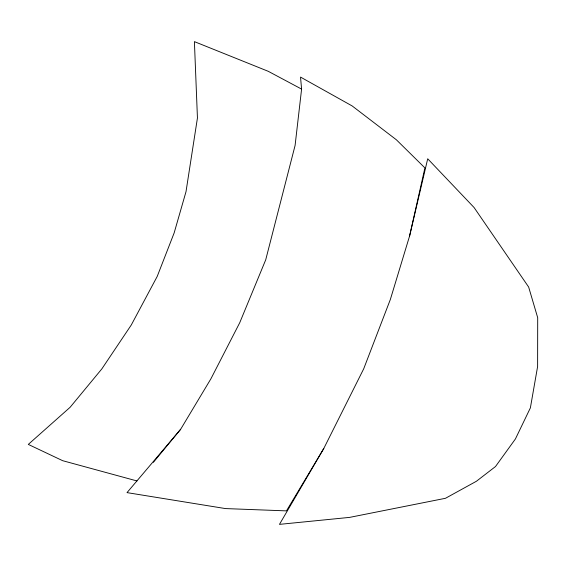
<?xml version="1.0" encoding="UTF-8"?>
<svg xmlns="http://www.w3.org/2000/svg" width="566" height="566" viewBox="0 0 566 566"><rect width="100%" height="100%" fill="white"/><g stroke="black" fill="none" stroke-linecap="round" stroke-linejoin="round"><path stroke-width="0.85" d="M409.607 235.944L427.705 158.777L474.11 207.559L528.651 287.033L537.7 317.717L537.615 366.499L530.377 407.881L515.407 438.975L495.498 466.54L476.409 481.263L445.477 498.292L349.632 517.381L279.463 524.371L323.802 448.442L363.705 368.806L390.356 299.456L409.607 235.944L424.91 167.911L396.363 139.774L352.186 105.962L300.525 77.082L301.593 89.095L295.091 145.448L265.723 259.801L239.729 322.733L210.934 378.76L180.66 429.269L153.386 462.309M323.802 448.442L286.453 510.879L225.494 508.579L127.017 492.618L180.66 429.269M136.951 480.951L62.684 460.696L28.3 444.409L70.092 407.308L101.845 368.89L131.298 324.955L157.214 276.42L174.158 232.902L186.009 191.683L197.442 117.969L194.4 41.629L268.277 71.323L301.593 89.095"/></g></svg>
